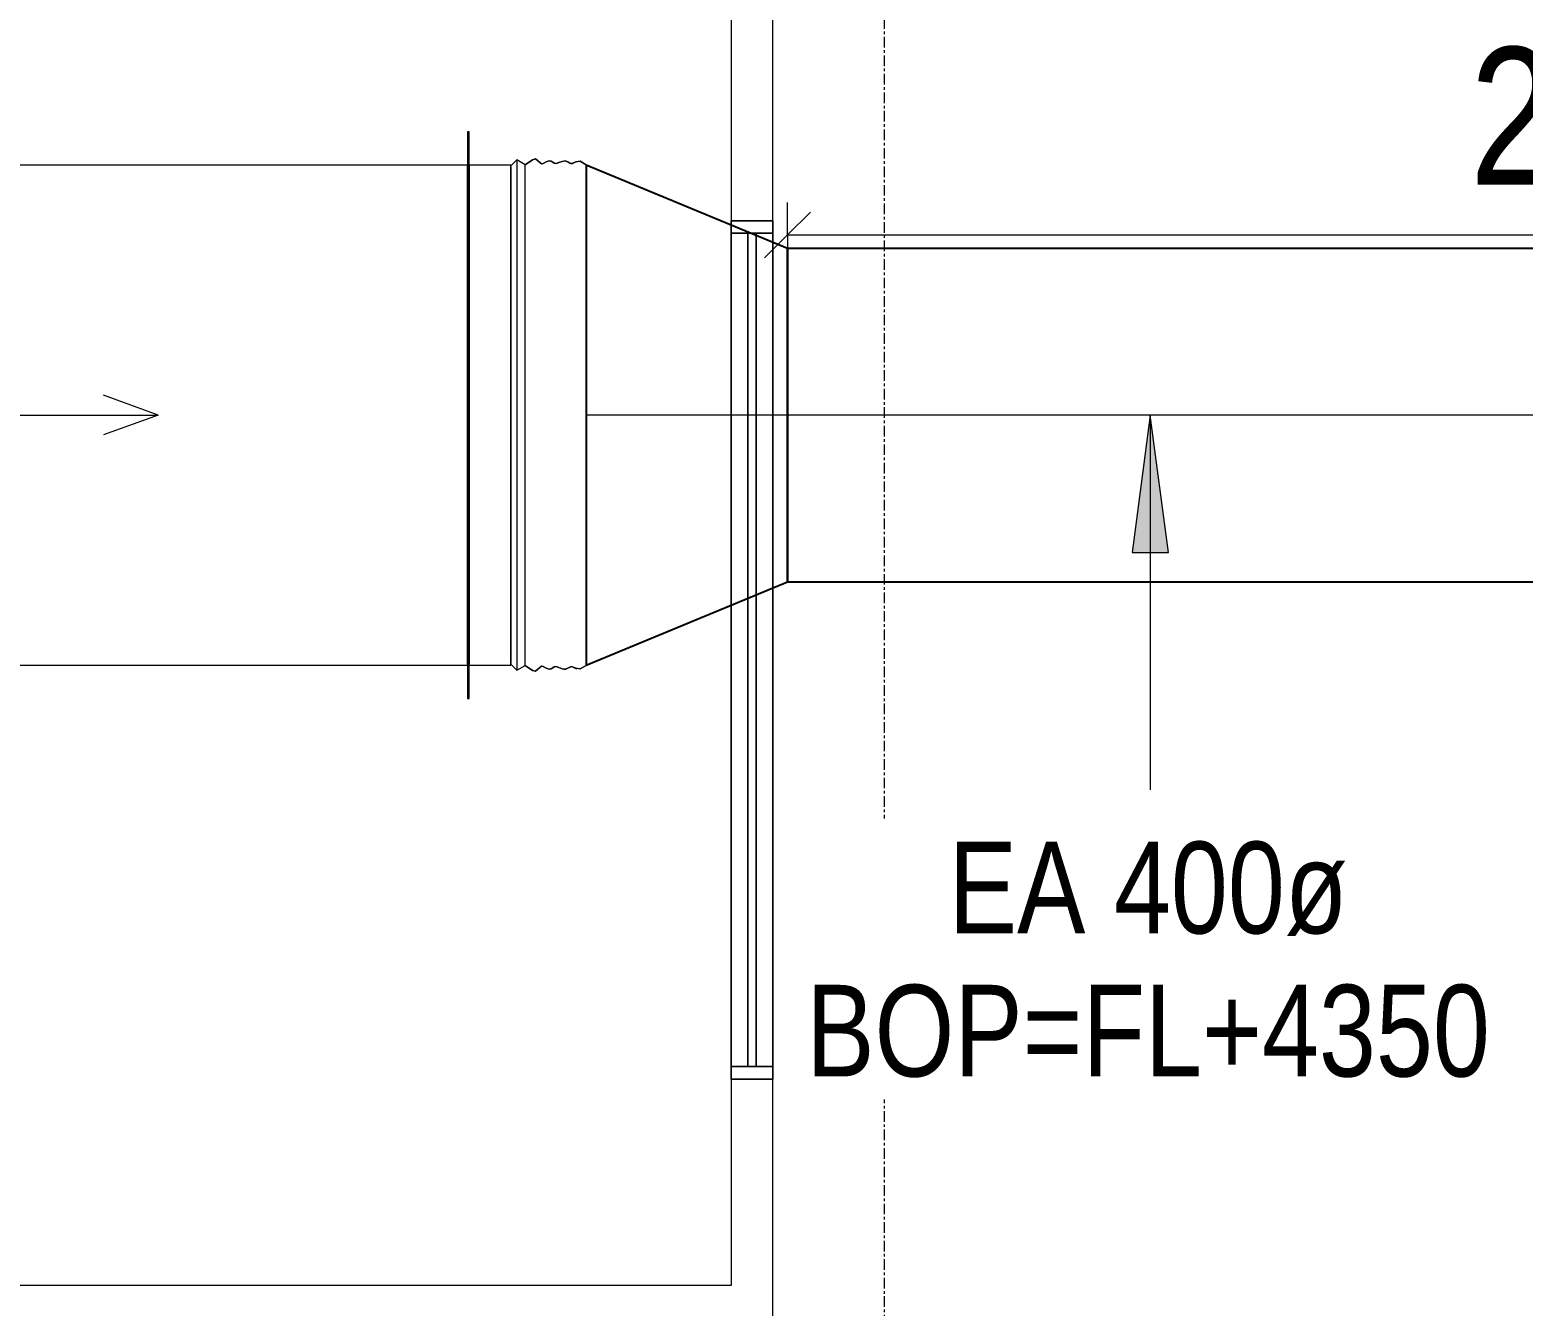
# Model space of a CAD drawing. Header units: millimetres. Extents: x -21807 to 17683, y 43568 to 60640.
# Drawn here: x 2176 to 3968, y 53192 to 54723 of the extents above; entities that cross this region are included whole.
import ezdxf

# ---------------------------------------------------------------- set-up
doc = ezdxf.new("R2010")
doc.units = ezdxf.units.MM
doc.linetypes.add('Grid Line', pattern=[22.225, 12.7, -3.175, 3.175, -3.175])
for name, color, linetype, lineweight in [('A-ANNO-DIMS', 7, 'Continuous', 9), ('A-ANNO-DIMS-110', 7, 'Continuous', 9), ('A-WALL', 7, 'Continuous', 9), ('M-EQPM', 7, 'Continuous', 5), ('M-HVAC-DUCT', 7, 'Continuous', 25), ('M-HVAC-DUCT-CNTR', 7, 'Continuous', 5), ('M-HVAC-DUCT-IDEN', 7, 'Continuous', 9), ('S-GRID', 7, 'Continuous', 9)]:
    doc.layers.add(name, color=color, linetype=linetype, lineweight=lineweight)
doc.layers.add('A-GLAZ', color=7, linetype='Continuous', lineweight=9, true_color=0x00007f)
doc.styles.add('Arial_2', font='arial.ttf', dxfattribs={"width": 0.8, "height": 165})
doc.styles.add('Arial_4', font='arial.ttf', dxfattribs={"width": 0.8, "height": 110})
doc.dimstyles.new('AK_DIM_2_0_Arial_đỏ', dxfattribs={"dimscale": 304.8, "dimtxt": 168.342801, "dimasz": 0.180446, "dimexe": 0.180446, "dimexo": 0.180446, "dimgap": 0.036089, "dimtad": 1, "dimdec": 0, "dimzin": 0, "dimdsep": 46, "dimtxsty": 'Arial_2', "dimblk1": 'OBLIQUE', "dimblk2": 'OBLIQUE', "dimsah": 1, "dimcen": 0.09, "dimadec": 0, "dimazin": 0, "dimtfac": 1, "dimtdec": 4, "dimtix": 1, "dimtmove": 0, "dimatfit": 3, "dimfxl": 1, "dimtvp": 1, "dimtolj": 1, "dimtzin": 0, "dimarcsym": 2})

# ---------------------------------------------------------------- blocks, each defined once
blk = doc.blocks.new('AK_OViewTuongPanel - 1000x1200-V7-MẶT BẰNG HỆ THỐNG GIÓ THẢI')
at = {"layer": 'A-GLAZ', "color": 254, "lineweight": 13, "true_color": 0xe0e0ef}
for p, q in [((-515, 25), (-500, 25)), ((-500, 25), (-500, 5)), ((500, 25), (515, 25)), ((500, 5), (500, 25)), ((-500, -5), (-500, -25)), ((500, -25), (500, -5)), ((-500, -25), (-515, -25)), ((515, -25), (500, -25))]:
    blk.add_line(p, q, dxfattribs=at)
at = {"layer": 'A-GLAZ', "color": 7, "lineweight": 13, "true_color": 0xececf5}
for p, q in [((-515, -25), (-515, 25)), ((515, 25), (515, -25)), ((-500, -5), (-500, 5)), ((-500, 5), (-500, -5)), ((500, 5), (500, -5)), ((500, -5), (500, 5))]:
    blk.add_line(p, q, dxfattribs=at)
at = {"layer": 'A-GLAZ', "color": 9, "lineweight": 13, "true_color": 0xaaaad4}
for p, q in [((-515, 25), (-515, -25)), ((-500, 25), (-515, 25)), ((500, 25), (-500, 25)), ((-500, -25), (-500, 25)), ((515, 25), (500, 25)), ((500, 25), (500, -25)), ((515, -25), (515, 25)), ((500, 5), (-500, 5)), ((-500, 5), (-500, -5)), ((500, -5), (500, 5)), ((-500, -5), (500, -5)), ((-515, -25), (-500, -25)), ((-500, -25), (500, -25)), ((500, -25), (515, -25))]:
    blk.add_line(p, q, dxfattribs=at)
at = {"layer": 'A-GLAZ', "color": 254, "lineweight": 13, "true_color": 0xcccce5}
for p, q in [((-500, 25), (500, 25)), ((-500, 5), (500, 5)), ((500, -5), (-500, -5)), ((500, -25), (-500, -25))]:
    blk.add_line(p, q, dxfattribs=at)
blk = doc.blocks.new('AK-SGS-M3-A_rvt-1-MẶT BẰNG HỆ THỐNG GIÓ THẢI')
at = {"layer": 'A-WALL', "color": 253, "lineweight": 13, "true_color": 0xaaaaaa}
for p, q in [((3017.8, 58116.9), (3017.8, 54494.4)), ((3067.8, 54494.4), (3067.8, 55541.9)), ((3017.8, 53464.4), (3017.8, 53216.9)), ((3067.8, 52656.9), (3067.8, 53464.4)), ((3017.8, 53216.9), (2111.4, 53216.9))]:
    blk.add_line(p, q, dxfattribs=at)
at = {"layer": 'A-WALL', "color": 254, "lineweight": 13, "true_color": 0xcccccc}
for p, q in [((3017.8, 54741.9), (3017.8, 54494.4)), ((3067.8, 54494.4), (3067.8, 54741.9)), ((3017.8, 53479.4), (3017.8, 54479.4)), ((3067.8, 54479.4), (3067.8, 53479.4)), ((3017.8, 53464.4), (3017.8, 53216.9)), ((3067.8, 53166.9), (3067.8, 53464.4)), ((3017.8, 53216.9), (2111.4, 53216.9))]:
    blk.add_line(p, q, dxfattribs=at)
at = {"layer": 'A-WALL', "color": 254, "lineweight": 13, "true_color": 0xe0e0e0}
for p, q in [((3017.8, 54494.4), (3067.8, 54494.4)), ((3017.8, 54479.4), (3017.8, 54494.4)), ((3067.8, 54494.4), (3067.8, 54479.4)), ((3017.8, 54479.4), (3017.8, 53479.4)), ((3067.8, 53479.4), (3067.8, 54479.4)), ((3017.8, 53464.4), (3017.8, 53479.4)), ((3067.8, 53479.4), (3067.8, 53464.4)), ((3067.8, 53464.4), (3017.8, 53464.4))]:
    blk.add_line(p, q, dxfattribs=at)
at = {"layer": 'A-WALL', "color": 7, "lineweight": 13, "true_color": 0xececec}
for p, q in [((3017.8, 54494.4), (3017.8, 54479.4)), ((3017.8, 54494.4), (3067.8, 54494.4)), ((3067.8, 54479.4), (3067.8, 54494.4)), ((3017.8, 53479.4), (3017.8, 53464.4)), ((3067.8, 53464.4), (3067.8, 53479.4)), ((3067.8, 53464.4), (3017.8, 53464.4))]:
    blk.add_line(p, q, dxfattribs=at)
at = {"layer": 'A-GLAZ', "color": 9, "lineweight": 13, "true_color": 0xaaaad4, "rotation": 89.99999999999993}
blk.add_blockref('AK_OViewTuongPanel - 1000x1200-V7-MẶT BẰNG HỆ THỐNG GIÓ THẢI', (3042.8, 53979.4), dxfattribs=at)
blk = doc.blocks.new('03_DSC_Fan _axial_ - 760-1827556-MẶT BẰNG HỆ THỐNG GIÓ THẢI')
at = {"layer": 'M-EQPM', "color": 34, "true_color": 0x994c00}
for p, q in [((52, 340), (50, 340)), ((50, 340), (50, -340)), ((50, 340), (50, -340)), ((52, -340), (52, 340)), ((52, -340), (52, 340)), ((650, 340), (648, 340)), ((648, 340), (648, -340)), ((648, 340), (648, -340)), ((650, -340), (650, 340)), ((650, -340), (650, 340)), ((-7.2, 306.2), (-17.4, 300.4)), ((0, 299), (-7.2, 306.2)), ((-7.2, -306.2), (-7.2, 306.2)), ((-7.2, -306.2), (-7.2, 306.2)), ((707.2, 306.2), (700, 299)), ((717.4, 300.4), (707.2, 306.2)), ((707.2, 306.2), (707.2, -306.2)), ((707.2, 306.2), (707.2, -306.2)), ((-90.6, -300.4), (-90.6, 300.4)), ((-90.6, -300.4), (-90.6, 300.4)), ((-90.6, 299), (-90.6, -299)), ((-90.6, 299), (-90.6, -299)), ((-17.4, 300.4), (-17.4, -300.4)), ((-17.4, 300.4), (-17.4, -300.4)), ((700, 300), (0, 300)), ((0, 300), (0, -300)), ((0, 300), (0, -300)), ((0, 299), (0, -299)), ((0, 299), (0, -299)), ((0, -298), (0, 298)), ((0, -298), (0, 298)), ((50, -299), (50, 299)), ((50, -299), (50, 299)), ((52, 299), (52, -299)), ((52, 299), (52, -299)), ((648, -299), (648, 299)), ((648, -299), (648, 299)), ((650, 299), (650, -299)), ((650, 299), (650, -299)), ((700, -300), (700, 300)), ((700, -300), (700, 300)), ((700, -299), (700, 299)), ((700, -299), (700, 299)), ((700, 298), (700, -298)), ((700, 298), (700, -298)), ((717.4, -300.4), (717.4, 300.4)), ((717.4, -300.4), (717.4, 300.4)), ((790.6, 300.4), (790.6, -300.4)), ((790.6, 300.4), (790.6, -300.4)), ((790.6, -299), (790.6, 299)), ((790.6, -299), (790.6, 299)), ((277.3, 0), (211.5, 23.9)), ((102, 0), (277.3, 0)), ((277.3, 0), (211.5, -23.9)), ((-17.4, -300.4), (-7.2, -306.2)), ((-7.2, -306.2), (0, -299)), ((0, -300), (700, -300)), ((700, -299), (707.2, -306.2)), ((707.2, -306.2), (717.4, -300.4)), ((50, -340), (52, -340)), ((648, -340), (650, -340))]:
    blk.add_line(p, q, dxfattribs=at)
at = {"layer": 'M-EQPM', "color": 34, "true_color": 0x994c00, "flags": 128}
for points in [[(-90.6, 300.4), (-83, 304.1), (-77.7, 303.5), (-74.7, 302.2), (-72.9, 301.8), (-70.9, 302.5), (-68.4, 304), (-65.1, 304.9), (-61.3, 304.3), (-57.4, 302.9), (-54.2, 301.9), (-52.1, 302.2), (-50.4, 303.4), (-48.5, 304.7), (-45.8, 305.1), (-42.3, 303.7), (-38.9, 301.9), (-36.8, 301.6), (-34.9, 302.9), (-32.2, 305.6), (-29.5, 307.5), (-26, 306.4), (-17.4, 300.4)], [(-17.4, 300.4), (-26, 306.4), (-29.5, 307.5), (-32.2, 305.6), (-34.9, 302.9), (-36.8, 301.6), (-38.9, 301.9), (-42.3, 303.7), (-45.8, 305.1), (-48.5, 304.7), (-50.4, 303.4), (-52.1, 302.2), (-54.2, 301.9), (-57.4, 302.9), (-61.3, 304.3), (-65.1, 304.9), (-68.4, 304), (-70.9, 302.5), (-72.9, 301.8), (-74.7, 302.2), (-77.7, 303.5), (-83, 304.1), (-90.6, 300.4)], [(-50.8, 303.1), (-49.4, 304.2), (-48.6, 304.7), (-47.9, 305), (-47.2, 305.1), (-46.6, 305.2), (-45.9, 305.1), (-44.5, 304.8), (-37.4, 301.5), (-37, 301.5), (-36.5, 301.7), (-36.1, 301.9), (-35.2, 302.7), (-31.1, 306.5), (-30.1, 307.2), (-29.8, 307.4)], [(717.4, 300.4), (726.1, 306.4), (729.6, 307.5), (732.3, 305.5), (735, 302.9), (736.9, 301.5), (739, 301.9), (742.4, 303.8), (746, 305.1), (748.6, 304.7), (750.5, 303.3), (752.2, 302.2), (754.4, 301.9), (757.7, 303), (761.6, 304.4), (765.4, 304.9), (768.6, 303.9), (771.1, 302.4), (773, 301.7), (774.9, 302.4), (778, 303.9), (783.2, 304.7), (790.6, 300.4)], [(790.6, 300.4), (783.2, 304.7), (778, 303.9), (774.9, 302.4), (773, 301.7), (771.1, 302.4), (768.6, 303.9), (765.4, 304.9), (761.6, 304.4), (757.7, 303), (754.4, 301.9), (752.2, 302.2), (750.5, 303.3), (748.6, 304.7), (746, 305.1), (742.4, 303.8), (739, 301.9), (736.9, 301.5), (735, 302.9), (732.3, 305.5), (729.6, 307.5), (726.1, 306.4), (717.4, 300.4)], [(754.4, 301.9), (755.9, 302.3), (760.9, 304.2), (764.1, 304.9), (766, 304.8), (767.6, 304.3), (771.2, 302.4), (772.3, 301.9), (772.8, 301.7), (773.2, 301.8), (773.7, 301.9), (775.9, 302.9), (778.2, 304), (779.2, 304.4)], [(-17.4, -300.4), (-26, -306.4), (-29.5, -307.5), (-32.2, -305.6), (-34.9, -302.9), (-36.8, -301.6), (-38.9, -301.9), (-42.3, -303.7), (-45.8, -305.1), (-48.5, -304.7), (-50.4, -303.4), (-52.1, -302.2), (-54.2, -301.9), (-57.4, -302.9), (-61.3, -304.3), (-65.1, -304.9), (-68.4, -304), (-70.9, -302.5), (-72.9, -301.8), (-74.7, -302.2), (-77.7, -303.5), (-83, -304.1), (-90.6, -300.4)], [(-90.6, -300.4), (-83, -304.1), (-77.7, -303.5), (-74.7, -302.2), (-72.9, -301.8), (-70.9, -302.5), (-68.4, -304), (-65.1, -304.9), (-61.3, -304.3), (-57.4, -302.9), (-54.2, -301.9), (-52.1, -302.2), (-50.4, -303.4), (-48.5, -304.7), (-45.8, -305.1), (-42.3, -303.7), (-38.9, -301.9), (-36.8, -301.6), (-34.9, -302.9), (-32.2, -305.6), (-29.5, -307.5), (-26, -306.4), (-17.4, -300.4)], [(-50.8, -303.1), (-49.4, -304.2), (-48.6, -304.7), (-47.9, -305), (-47.2, -305.1), (-46.6, -305.2), (-45.9, -305.1), (-44.5, -304.8), (-37.4, -301.5), (-37, -301.5), (-36.5, -301.7), (-36.1, -301.9), (-35.2, -302.7), (-31.1, -306.5), (-30.1, -307.2), (-29.8, -307.4)], [(790.6, -300.4), (783.2, -304.7), (778, -303.9), (774.9, -302.4), (773, -301.7), (771.1, -302.4), (768.6, -303.9), (765.4, -304.9), (761.6, -304.4), (757.7, -303), (754.4, -301.9), (752.2, -302.2), (750.5, -303.3), (748.6, -304.7), (746, -305.1), (742.4, -303.8), (739, -301.9), (736.9, -301.5), (735, -302.9), (732.3, -305.5), (729.6, -307.5), (726.1, -306.4), (717.4, -300.4)], [(717.4, -300.4), (726.1, -306.4), (729.6, -307.5), (732.3, -305.5), (735, -302.9), (736.9, -301.5), (739, -301.9), (742.4, -303.8), (746, -305.1), (748.6, -304.7), (750.5, -303.3), (752.2, -302.2), (754.4, -301.9), (757.7, -303), (761.6, -304.4), (765.4, -304.9), (768.6, -303.9), (771.1, -302.4), (773, -301.7), (774.9, -302.4), (778, -303.9), (783.2, -304.7), (790.6, -300.4)], [(754.4, -301.9), (755.9, -302.3), (760.9, -304.2), (764.1, -304.9), (766, -304.8), (767.6, -304.3), (771.2, -302.4), (772.3, -301.9), (772.8, -301.7), (773.2, -301.8), (773.7, -301.9), (775.9, -302.9), (778.2, -304), (779.2, -304.4)]]:
    blk.add_lwpolyline(points, dxfattribs=at)
blk = doc.blocks.new('M_Round Transition - Angle - 30 Degree-2516058-MẶT BẰNG HỆ THỐNG GIÓ THẢI')
at = {"layer": 'M-HVAC-DUCT', "color": 34, "true_color": 0x994c00}
for p, q in [((241.4, 300), (0, 200)), ((241.4, -300), (241.4, 300)), ((241.4, -300), (241.4, 300)), ((0, 200), (0, -200)), ((0, 200), (0, -200)), ((0, -200), (241.4, -300))]:
    blk.add_line(p, q, dxfattribs=at)
blk = doc.blocks.new('AK-SGS-M3-Hrvt_rvt-1-MẶT BẰNG HỆ THỐNG GIÓ THẢI')
at = {"layer": 'M-HVAC-DUCT', "color": 34, "true_color": 0x994c00}
for p, q in [((5126.4, 54461.3), (3085.2, 54461.3)), ((3085.2, 54461.3), (3085.2, 54261.3)), ((3085.2, 54461.3), (3085.2, 54261.3)), ((3085.2, 54261.3), (3085.2, 54061.3)), ((3085.2, 54261.3), (3085.2, 54061.3)), ((3085.2, 54061.3), (5126.4, 54061.3))]:
    blk.add_line(p, q, dxfattribs=at)
at = {"layer": 'M-HVAC-DUCT-CNTR', "color": 34, "true_color": 0x994c00}
for p, q in [((3085.2, 54261.3), (2843.8, 54261.3)), ((5126.4, 54261.3), (3085.2, 54261.3)), ((5126.4, 54261.3), (3085.2, 54261.3))]:
    blk.add_line(p, q, dxfattribs=at)
at = {"layer": 'M-EQPM', "color": 34, "lineweight": 25, "true_color": 0x994c00}
blk.add_blockref('03_DSC_Fan _axial_ - 760-1827556-MẶT BẰNG HỆ THỐNG GIÓ THẢI', (2053.2, 54261.3), dxfattribs=at)
at = {"layer": 'M-HVAC-DUCT', "color": 34, "lineweight": 25, "true_color": 0x994c00, "rotation": 180}
blk.add_blockref('M_Round Transition - Angle - 30 Degree-2516058-MẶT BẰNG HỆ THỐNG GIÓ THẢI', (3085.2, 54261.3), dxfattribs=at)
blk = doc.blocks.new('DIMBLOCK24-MẶT BẰNG HỆ THỐNG GIÓ THẢI')
at = {"layer": 'A-ANNO-DIMS-110', "color": 1, "true_color": 0xff0000}
for p, q in [((3085.2, 54477.4), (3085.2, 54516.3)), ((5126.4, 54477.4), (5126.4, 54516.3)), ((3085.2, 54477.4), (3112.7, 54504.9)), ((5126.4, 54477.4), (5153.9, 54504.9)), ((3085.2, 54477.4), (3057.7, 54449.9)), ((3085.2, 54477.4), (5126.4, 54477.4)), ((3085.2, 54477.4), (3085.2, 54422.4)), ((5126.4, 54477.4), (5098.9, 54449.9)), ((5126.4, 54477.4), (5126.4, 54422.4))]:
    blk.add_line(p, q, dxfattribs=at)
at = {"layer": 'A-ANNO-DIMS-110', "color": 0, "insert": (3903.8, 54702.6), "char_height": 165, "width": 484.827, "attachment_point": 1, "line_spacing_factor": 0.941778, "style": 'Arial_2'}
blk.add_mtext('2041', dxfattribs=at)
blk = doc.blocks.new('_Oblique')
at = {"color": 0, "linetype": 'ByBlock', "lineweight": -2}
blk.add_line((-0.5, -0.5), (0.5, 0.5), dxfattribs=at)

msp = doc.modelspace()

# ---------------------------------------------------------------- hatches: boundary and pattern name
at = {"layer": 'M-HVAC-DUCT-IDEN'}
msp.add_hatch(color=256, dxfattribs=at).paths.add_polyline_path([(3520.3, 54261.3), (3498.6, 54096.3), (3542.1, 54096.3)])

# ---------------------------------------------------------------- linework, layer by layer
for p, q in [((3520.3, 54261.3), (3498.6, 54096.3)), ((3542.1, 54096.3), (3520.3, 54261.3)), ((3520.3, 54261.3), (3520.3, 53811.6)), ((3498.6, 54096.3), (3542.1, 54096.3))]:
    msp.add_line(p, q, dxfattribs=at)
at = {"layer": 'S-GRID', "linetype": 'Grid Line'}
msp.add_line((3201.4, 43567.6), (3201.4, 59870.5), dxfattribs=at)

# ---------------------------------------------------------------- block references
at = {"lineweight": 5}
for name in ['AK-SGS-M3-Hrvt_rvt-1-MẶT BẰNG HỆ THỐNG GIÓ THẢI', 'AK-SGS-M3-A_rvt-1-MẶT BẰNG HỆ THỐNG GIÓ THẢI']:
    msp.add_blockref(name, (0, 0), dxfattribs=at)

# ---------------------------------------------------------------- dimensions: what is measured, and where the dimension line sits
at = {"layer": 'A-ANNO-DIMS', "color": 1, "true_color": 0xff0000}
dim = msp.add_linear_dim(base=(5126.4, 54477.4), p1=(3085.2, 54461.3), p2=(5126.4, 54461.3), dimstyle='AK_DIM_2_0_Arial_đỏ', override={"dimpost": '<>', "dimfxl": 2041.205956}, dxfattribs=at)
dim.commit()
dim.dimension.update_dxf_attribs({"geometry": 'DIMBLOCK24-MẶT BẰNG HỆ THỐNG GIÓ THẢI', "text_midpoint": (4105.8, 54572.6)})

# ---------------------------------------------------------------- next in the draw order: texts
at = {"layer": 'M-HVAC-DUCT-IDEN', "color": 1, "true_color": 0xff0000, "insert": (3517.7, 53607.6), "char_height": 110, "width": 826.32, "attachment_point": 5, "line_spacing_factor": 0.936439, "style": 'Arial_4', "bg_fill": 3, "box_fill_scale": 1.25, "bg_fill_color": 256, "bg_fill_true_color": 13158600, "bg_fill_transparency": 0}
msp.add_mtext('\\pxqc,t10.16,20.32,30.48,40.64,50.8,60.96,71.12,81.28,91.44,101.6,111.76,121.92,132.08,142.24,152.4,162.56,172.72,182.88,193.04,203.2,213.36,223.52,233.68,243.84,254,264.16,274.32,284.48,294.64,304.8,314.96,325.12;{EA 400ø\\PBOP=FL+4350}', dxfattribs=at)

doc.saveas('drawing.dxf')
